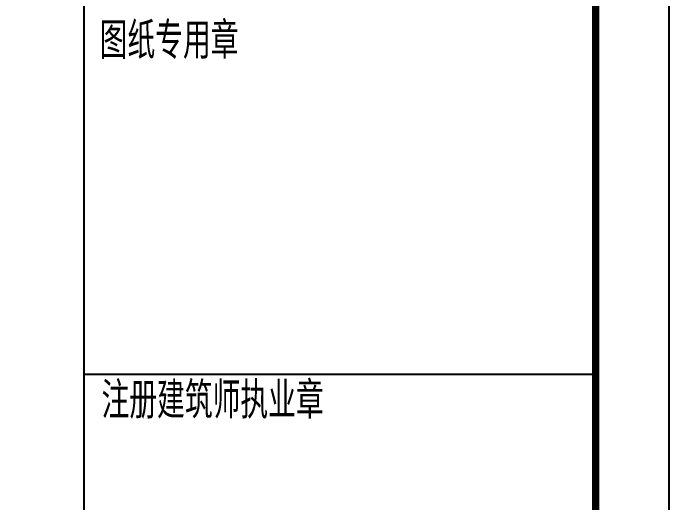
# Model space of a CAD drawing. Extents: x 292423 to 376523, y 106557 to 361882.
# Drawn here: x 367550 to 376523, y 152727 to 159424 of the extents above; entities that cross this region are included whole.
import ezdxf
from ezdxf.enums import TextEntityAlignment as Align

# ---------------------------------------------------------------- set-up
doc = ezdxf.new("R2010")
doc.units = 0
doc.header["$LTSCALE"] = 1000
for name, color, linetype in [('1508', 2, 'CONTINUOUS'), ('PUB_TITLE', 4, 'CONTINUOUS'), ('tk', 7, 'CONTINUOUS')]:
    doc.layers.add(name, color=color, linetype=linetype)
doc.styles.add('HZTXT2', font='tssdeng.shx', dxfattribs={"width": 0.7, "bigfont": 'tssdchn.shx'})

# ---------------------------------------------------------------- blocks, each defined once
blk = doc.blocks.new('A1tk')
at = {"layer": 'PUB_TITLE'}
blk.add_line((76100, 47931.8), (83100, 47931.8), dxfattribs=at)
blk.add_line((76100, 47931.8), (83100, 47931.8), dxfattribs=at)
at = {"layer": 'tk'}
blk.add_line((76100, 1000), (76100, 58400), dxfattribs=at)
at = {"layer": 'tk', "color": 5}
blk.add_lwpolyline([(0, 0), (0, 59400), (84100, 59400), (84100, 0)], close=True, dxfattribs=at)
at = {"layer": 'tk', "const_width": 100}
blk.add_lwpolyline([(2500, 1000), (83100, 1000), (83100, 58400), (2500, 58400)], close=True, dxfattribs=at)
at = {"layer": 'PUB_TITLE', "style": 'HZTXT2', "width": 0.8}
for s, p in [('图纸专用章', (77261.9, 52520.6)), ('注册建筑师执业章', (77857, 47601.6))]:
    blk.add_text(s, height=500, dxfattribs=at).set_placement(p, align=Align.MIDDLE)

msp = doc.modelspace()

# ---------------------------------------------------------------- block references
at = {"layer": '1508'}
msp.add_blockref('A1tk', (292422.6, 106556.8), dxfattribs=at)

doc.saveas('drawing.dxf')
